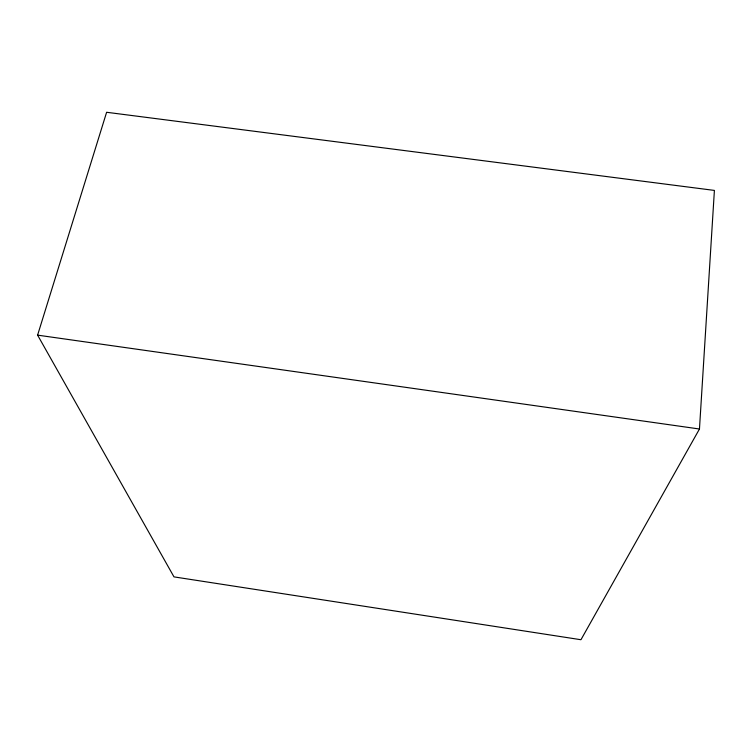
<?xml version="1.0" encoding="UTF-8"?>
<svg xmlns="http://www.w3.org/2000/svg" width="752" height="752" viewBox="0 0 752 752"><rect width="100%" height="100%" fill="white"/><g stroke="black" fill="none" stroke-linecap="round" stroke-linejoin="round"><path stroke-width="1.13" d="M699.463 429.007L714.4 190.416L106.615 112.274L37.6 335.138L173.985 576.878L580.958 639.726L699.463 429.007L37.6 335.138"/></g></svg>
